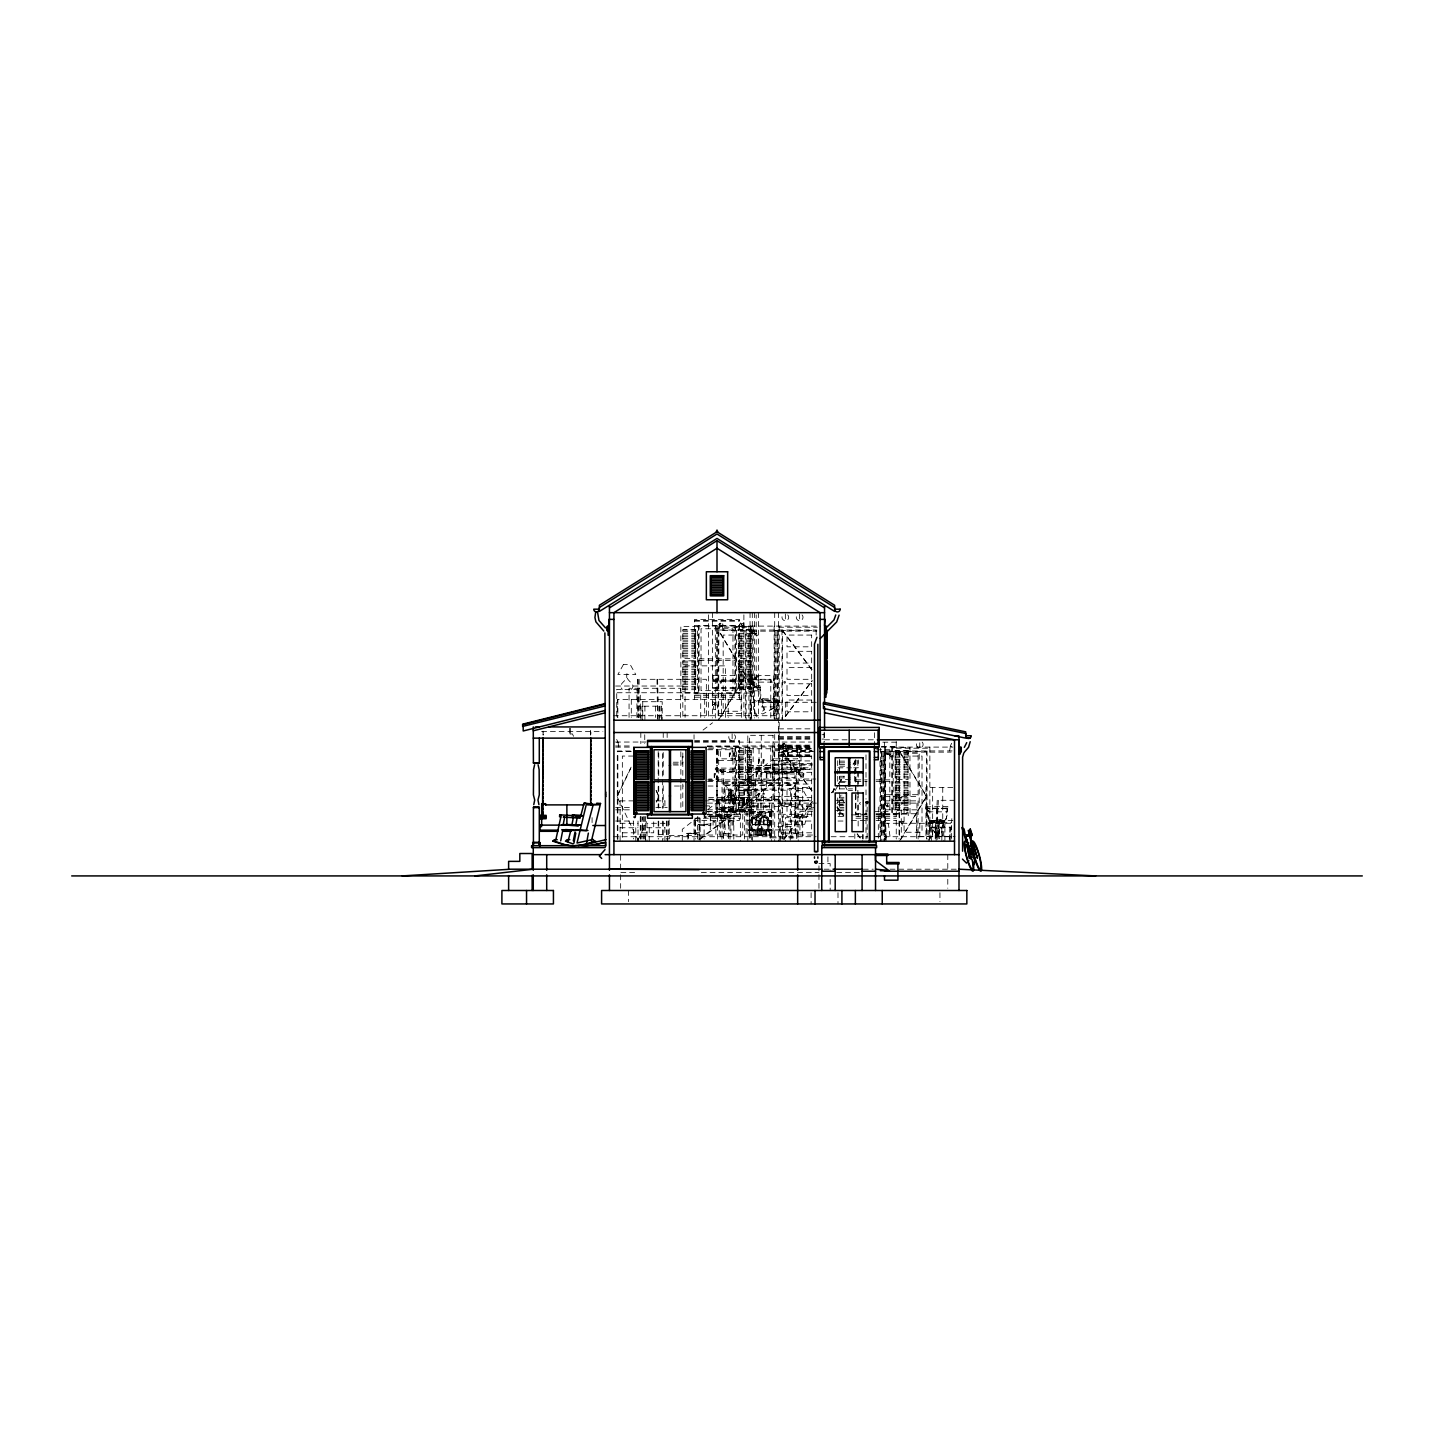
<?xml version="1.0" encoding="UTF-8"?>
<svg xmlns="http://www.w3.org/2000/svg" width="1434" height="1434" viewBox="0 0 1434 1434"><rect width="100%" height="100%" fill="white"/><g stroke="black" fill="none" stroke-linecap="round" stroke-linejoin="round"><path stroke-width="0.75" stroke-dasharray="5 3.75" d="M719.026 803.112L719.026 800.871M742.991 800.871L742.991 812.074L719.026 812.074M759.554 687.209L753.854 686.366C747.813 704.919 765.236 706.998 759.805 687.209M761.4 699.613L763.157 698.842L761.544 699.129M765.469 834.821L765.648 831.684L766.204 834.731M935.237 832.885L936.187 835.413M935.237 829.802L935.936 825.392M935.667 833.638L931.508 827.884L930.29 823.582L943.966 823.582L938.194 834.857L936.061 834.857L935.667 832.347L937.854 831.756L939.019 833.262L939.019 831.29M936.187 837.223L936.187 833.746M936.187 831.971L935.237 833.262M937.119 834.391L937.119 833.118M937.119 826.145L937.119 822.22M937.137 808.758L937.137 806.84M938.069 831.756L938.069 830.429M938.589 833.029L935.667 833.387M939.019 833.817L938.069 835.413L939.879 831.433L939.019 832.562M939.019 826.755L938.32 825.392M944.397 820.947L941.779 819.836L929.859 820.947M946.709 808.202L927.565 808.202M947.462 808.758L926.812 808.202L928.623 821.377L945.454 821.61L947.462 813.616L947.462 808.202L946.046 808.202M708.038 799.186L733.796 799.186L733.778 811.787L707.643 811.644M751.703 832.061L753.28 830.627M719.384 769.771L721.607 772.46L798.648 772.657L800.889 769.771M776.242 718.667L776.529 708.414L779.988 703.861L779.469 701.226L753.657 701.226L753.657 702.284M770.775 838.298L771.026 830.698L770.811 838.298A3.477 3.477 0 0 0 770.847 838.908M738.456 630.584L739.209 626.013M949.631 750.914L950.384 746.343L952.015 746.343M936.115 822.704L937.227 800.297L953.879 800.297M937.227 822.704L938.356 800.297M951.835 818.635L951.638 822.704L928.264 822.704L928.264 840.629M752.958 818.473L760.056 815.57L759.984 814.53A11.759 11.759 0 0 1 767.441 817.362L767.656 817.595A3.89 3.89 0 0 1 768.785 820.338L768.803 829.246L751.183 829.246L751.183 820.338A3.89 3.89 0 0 1 752.312 817.577L752.545 817.362A11.741 11.741 0 0 1 760.002 814.53L760.056 815.57A10.665 10.665 0 0 1 766.742 818.169L766.294 818.599A4.194 4.194 0 0 0 763.999 819.782L764.053 825.231L762.942 825.231L762.942 821.306L764.053 821.306M745.537 811.787L746.899 799.186M753.316 811.787L752.76 820.194A2.348 2.348 0 0 1 753.495 818.563L753.692 818.599A4.194 4.194 0 0 1 755.987 819.782L756.202 825.231L755.091 825.231L755.091 821.306L756.202 821.306M770.201 811.787L769.646 820.194L744.945 820.194M758.998 689.611C755.467 686.545 758.658 691.672 758.891 688.929M750.484 837.868L750.914 832.67M929.626 822.22L929.501 826.737L932.853 830.68L932.046 837.187M682.548 691.78L684.233 691.78M682.548 695.974L680.881 695.974M749.767 691.78L751.344 691.349L751.093 693.662M753.137 695.974L751.703 696.566L751.093 694.092M749.767 812.773C752.886 809.242 749.839 820.499 753.137 816.968M906.611 812.773C909.73 809.242 906.682 820.499 909.981 816.968M730.587 796.067L730.999 789.256L731.43 796.067M938.732 823.277L938.069 839.428M720.818 623.288L719.33 626.138M784.111 743.619L781.96 750.914L812.361 751.004M715.441 702.068L715.046 703.986C710.816 705.51 720.442 705.51 716.193 703.986L715.924 701.674M761.113 812.845L760.845 814.171L759.16 814.171L758.873 812.845L761.508 813.06M749.283 820.553L749.283 829.569L771.134 829.569L771.564 828.655M752.617 818.957L752.384 819.531A3.388 3.388 0 0 0 752.276 820.356L752.258 829.246M779.361 799.186L777.999 811.787L740.356 811.787L740.356 841.202M752.456 819.334L752.384 819.531A2.922 2.922 0 0 0 752.276 820.356L752.276 824.891L768.803 824.891M638.632 841.202L616.961 796.39L631.085 767.154M617.176 796.39L631.247 767.315M637.413 841.202L646.662 821.574M656.252 802.233L658.851 796.39L656.252 790.546M777.353 635.065L777.353 646.824M775.955 646.824L775.955 635.065M777.353 651.305L777.353 663.064M775.955 663.064L775.955 651.305M777.353 667.545L777.353 679.304M775.955 679.304L775.955 667.545M777.353 683.785L777.353 695.562M775.955 695.562L775.955 683.785M777.353 700.043L777.353 711.802M775.955 711.802L775.955 700.043M883.219 756.059L883.219 767.817M881.82 767.817L881.82 756.059M883.219 772.299L883.219 784.057M881.82 784.057L881.82 772.299M883.219 788.539L883.219 800.297M881.82 800.297L881.82 788.539M883.219 804.779L883.219 816.555M881.82 816.555L881.82 804.779M883.219 821.037L883.219 832.796M881.82 832.796L881.82 821.037M949.272 838.962L951.961 823.295M719.402 626.013L718.667 630.584L745.572 630.584L745.572 720.209M760.414 687.764L759.841 685.524L753.28 685.846M900.444 800.871L901.287 796.874L902.129 800.871M902.129 797.286L900.444 797.286M767.728 829.246L767.728 820.356A2.832 2.832 0 0 0 766.921 818.33L767.423 817.38L765.971 818.366A4.499 4.499 0 0 0 763.802 819.567L763.766 819.37A4.643 4.643 0 0 0 762.942 817.559L762.924 817.165A3.836 3.836 0 0 1 764.232 817.111L761.042 816.089L763.426 816.681M835.197 790.51L837.994 785.491M939.019 827.418L938.069 828.583M718.685 719.94L745.411 675.396L718.685 630.852M721.069 716.498L745.572 675.665M899.602 840.933L926.328 796.39L899.602 751.846M900.893 839.338L926.489 796.659M785.205 716.391L811.967 680.738M785.402 716.624L812.289 680.774M783.878 839.177L811.967 801.731M784.004 839.482L812.433 801.552M831.541 792.805L836.918 785.635M838.263 783.842L843.64 776.672M853.051 764.125L855.739 760.54M831.881 792.823L837.223 785.689M838.567 783.914L843.909 776.78M853.284 764.304L855.955 760.737M747.813 811.644L749.157 809.977M717.556 800.799L743.941 800.369L744.336 807.521A2.115 2.061 -90 0 1 742.149 809.726M938.589 832.885L935.667 832.885M747.383 811.644L748.871 809.977M776.081 706.89L778.787 702.588L762.565 702.588L764.663 709.687L760.576 712.501L762.583 714.078L776.081 706.89L761.293 706.89M631.336 689.396C637.395 683.211 624.023 681.025 627.375 674.07L626.282 674.07C629.58 681.025 616.244 683.211 622.302 689.396M778.483 701.226L778.25 702.588M752.187 817.792L753.083 818.33A2.832 2.832 0 0 0 752.276 820.356M779.343 701.011L761.669 700.168M943.644 822.22L943.393 823.582M790.242 840.36L790.385 790.224L798.218 782.372L722.037 782.372L729.888 790.224L730.031 840.36M918.101 795.261L918.101 752.689M885.603 795.261L885.603 752.689M757.905 817.022L758.048 817.255A4.141 4.141 0 0 1 759.751 818.939L760.235 818.939A4.141 4.141 0 0 1 761.938 817.255L762.081 817.022A4.374 4.374 0 0 0 760.432 816.125L759.554 816.125M798.218 771.331L799.849 769.771M728.364 796.533L729.332 795.655L731.501 797.591L730.515 798.487L728.078 795.87L729.225 795.762M754.732 705.152C750.591 709.705 757.582 712.411 756.829 716.946M754.248 817.972L754.015 818.366A4.499 4.499 0 0 1 756.202 819.567L756.22 819.37A4.643 4.643 0 0 1 757.044 817.559L757.062 817.165A3.818 3.818 0 0 0 755.736 817.075L753.513 818.581M703.054 730.085L712.519 722.79M698.143 817.039L682.279 829.282L682.279 841.202M708.055 809.385L774.701 757.994M699.075 839.499L779.236 777.658L794.83 777.658L794.83 769.018L812.038 769.018M700.67 838.98L779.433 778.214L795.96 778.214L795.96 769.574M739.048 626.138L740.482 622.912M836.829 803.614L840.611 799.939L840.79 795.063M762.691 817.738L761.006 818.348A3.836 3.836 0 0 0 760.145 819.889L760.145 824.407M841.077 812.773C837.761 809.26 840.862 820.445 837.725 816.968M771.062 811.644L771.062 829.569L772.084 830.698L748.351 830.698L749.355 829.569L749.355 811.644M770.076 709.687L775.902 706.89M756.56 816.681L758.944 816.089L755.736 817.075M926.92 809.941L928.461 810.855L926.92 809.798M766.527 818.222L764.34 816.896M860.4 802.413L859.414 803.381L860.4 804.366M778.985 700.168L776.744 701.011M743.619 800.297L740.84 809.887L722.288 810.174L720.065 808.615L718.398 800.297M763.336 816.842L763.462 816.573A10.379 10.379 0 0 0 760.862 815.946L760.558 815.928M759.428 815.928L759.124 815.946A10.379 10.379 0 0 0 756.525 816.573L756.65 816.842M791.496 833.638L791.496 789.094L725.407 789.112L726.518 790.224L790.385 790.224M943.59 821.162L941.134 822.005M944.397 821.162L946.512 817.81L947.049 808.202M944.504 822.005L944.934 821.162L929.035 821.073L927.242 808.202M694.594 620.492L739.406 620.492M694.594 621.191L739.406 621.191M743.888 622.697L743.69 626.515M743.852 622.876L741.002 624.435L743.69 626.353M694.594 625.529L739.406 625.529M750.054 626.102L820.624 626.102M736.323 626.371L753.173 626.371L753.173 693.034L736.323 693.034L736.395 626.371M715.315 627.214L748.924 627.214M750.609 627.214L750.609 674.267M778.608 627.214L817.38 627.214M751.165 629.454L751.739 631.695L738.313 631.731M695.687 629.741L682.799 629.741L682.799 658.582L695.687 658.582L695.687 629.741L695.669 658.582M751.219 629.741L738.313 629.741L738.349 658.582L751.219 658.582M682.817 630.046L695.687 630.046M751.183 630.046L718.111 630.01L718.111 718.004M751.739 630.01L816.717 630.01L816.717 634.42M774.701 630.584L778.608 630.584M751.739 631.139L816.717 631.139M682.817 631.731L695.687 631.731M751.452 632.537L755.987 633.523M751.452 633.093L755.593 633.9M682.817 633.416L695.687 633.416M738.313 633.416L751.183 633.416M751.165 633.846L751.452 631.785M682.817 635.101L695.687 635.101M751.183 635.101L723.166 635.065L723.166 711.246L741.091 711.246L741.091 635.065M682.817 636.768L695.687 636.768M738.313 636.768L751.183 636.768M682.817 638.453L695.687 638.453M738.313 638.453L751.183 638.453M682.817 640.138L695.687 640.138M738.313 640.138L751.183 640.138M682.817 641.823L695.687 641.823M738.313 641.823L751.183 641.823M682.817 643.49L695.687 643.49M738.313 643.49L751.183 643.49M716.444 644.44L717.556 644.44M682.817 645.175L695.687 645.175M738.313 645.175L751.183 645.175M682.817 646.859L695.687 646.859M738.313 646.859L751.183 646.859M682.817 648.544L695.687 648.544M738.313 648.544L751.183 648.544M682.817 650.211L695.687 650.211M738.313 650.211L751.183 650.211M682.817 651.896L695.687 651.896M738.313 651.896L751.183 651.896M682.817 653.581L695.687 653.581M738.313 653.581L751.183 653.581M682.817 655.266L695.687 655.266M738.313 655.266L751.183 655.266M682.817 656.933L695.687 656.933M738.313 656.933L751.183 656.933M699.075 658.869L734.925 658.869M699.075 660.554L734.925 660.554M682.799 689.682L695.687 689.682L695.687 660.823L682.799 660.823L682.835 717.394M751.219 660.823L738.313 660.823L738.313 689.682L751.219 689.682M682.817 661.164L695.687 661.164M738.313 661.164L751.183 661.164M682.817 662.849L695.687 662.849M738.313 662.849L751.183 662.849M682.817 664.534L695.687 664.534M738.313 664.534L751.183 664.534M682.817 666.218L695.687 666.218M738.313 666.218L751.183 666.218M682.817 667.885L695.687 667.885M738.313 667.885L751.183 667.885M682.817 669.57L695.687 669.57M738.313 669.57L751.183 669.57M682.817 671.255L695.687 671.255M738.313 671.255L751.183 671.255M682.817 672.94L695.687 672.94M738.313 672.94L751.183 672.94M682.817 674.607L695.687 674.607M738.313 674.607L751.183 674.607M716.444 674.966L717.556 674.966M712.519 675.396L773.571 675.396L773.571 715.727M682.817 676.292L695.687 676.292M738.313 676.292L751.183 676.292M682.817 677.977L695.687 677.977M738.313 677.977L751.183 677.977M752.294 678.192L756.202 678.192M682.817 679.662L695.687 679.662M738.313 679.662L751.183 679.662M712.519 679.877L774.701 679.877M712.519 680.72L756.202 680.72M718.685 680.989L745.572 680.989M682.817 681.329L695.687 681.329M712.519 681.544L756.202 681.544M750.054 682.118L774.701 682.118M682.817 683.014L695.687 683.014M738.313 683.014L751.183 683.014M751.165 684.126L753.961 684.126L751.165 684.95M682.817 684.699L695.687 684.699M738.313 684.699L751.183 684.699M615.616 686.026L682.835 686.026M682.817 686.384L695.687 686.384M738.313 686.384L751.183 686.384M753.28 687.209L760.056 687.209L759.966 700.617L753.495 700.384L753.495 687.209M712.519 687.711L760.343 687.764M682.817 688.051L695.687 688.051M738.313 688.051L751.183 688.051M712.519 688.266L756.202 688.266L756.202 614.845M753.8 690.847L759.733 690.847M617.104 692.747L638.022 692.747L638.022 717.394L637.521 679.304L706.353 679.304L706.353 717.394M694.594 693.877L739.406 693.877M694.594 695.562L739.406 695.562M694.594 697.229L739.406 697.229M763.336 698.842L776.242 698.842L779.236 699.953L761.669 699.953M741.647 699.469L617.301 699.469L617.301 717.394M712.519 701.477L712.519 705.295M712.555 701.656L715.405 703.198M750.054 702.284L817.308 702.284M712.555 705.116L715.405 703.234M718.685 713.487L745.572 713.487M613.376 715.727L779.182 715.727M778.626 728.848L811.787 728.848M541.622 731.591L602.889 731.591M822.023 734.692L823.994 734.692M778.626 736.502L811.787 736.502M778.626 737.488L811.787 737.488M778.626 738.331L811.787 738.331M778.626 739.173L811.787 739.173M822.023 739.084L823.994 739.084M616.692 739.424L618.215 742.651L616.423 742.525M824.55 739.801L878.415 739.801M694.594 740.374L739.406 740.374L739.406 820.463L694.594 820.463M694.594 741.486L739.406 741.486M615.544 742.041L645.892 742.041M694.594 742.185L811.734 742.041M882.806 742.185L896.25 742.185M778.626 745.142L811.787 745.142M615.544 745.967L631.856 745.967M707.177 745.967L811.734 745.967M778.626 746.128L811.787 746.128M707.213 746.522L739.406 746.522M881.462 746.522L896.25 746.522M951.477 746.469L950.222 746.307L951.656 743.242M778.626 746.971L811.787 746.971L707.177 747.096M615.616 747.096L631.301 747.096M881.229 747.096L952.857 747.096M736.323 747.365L753.173 747.365L753.101 814.028L736.323 814.028L736.395 747.365M778.626 747.813L811.787 747.813M779.182 748.207L812.791 748.207M884.491 748.207L885.047 841.202M896.25 748.207L929.859 748.207M708.593 748.763L717 748.763L717 779.021L708.593 779.021M811.519 748.763L801.014 748.763L801.014 779.021L815.731 779.021M778.626 749.408L811.787 749.408M707.643 749.749L732.971 749.749L732.971 779.863M774.701 749.785L779.182 749.785M876.604 749.749L889.815 749.749L889.815 779.863M885.603 750.448L885.603 752.689M774.701 750.753L811.787 750.753M630.386 751.004L617.301 751.004L617.301 841.202M738.313 751.04L751.183 751.04M885.047 751.004L884.527 841.202L884.491 739.801M886.158 751.004L952.033 750.914M631.301 751.577L617.857 751.577L617.857 841.202M782.534 839.015L782.534 751.577L816.143 751.577M880.566 751.577L926.489 751.577L926.489 839.015M778.626 752.294L811.787 752.294M886.158 752.133L951.136 752.133M738.313 752.725L751.183 752.725M895.157 752.725L908.027 752.725M734.925 752.975L733.796 752.975L733.796 756.901L734.925 756.901M886.176 753.244L917.545 753.244M885.889 753.531L890.424 754.517M885.889 754.087L890.03 754.893M738.313 754.409L751.183 754.409M895.157 754.409L908.027 754.409M778.626 754.768L811.787 754.768M885.603 754.84L885.889 752.778M778.626 755.61L811.787 755.61M633.541 756.059L622.338 756.059L622.338 841.202M738.313 756.094L751.183 756.094M895.157 756.094L922.008 756.059L922.008 832.24L904.083 832.24L904.083 756.059M778.626 756.453L811.787 756.453M729.601 756.614L730.157 753.244M734.638 756.614L734.083 753.244M782.57 756.686L811.25 756.686M683.391 756.901L682.261 756.901L682.261 760.809L683.391 760.809M738.313 757.761L751.183 757.761M895.157 757.761L908.027 757.761M738.313 759.446L751.183 759.446M895.157 759.446L908.027 759.446M758.729 759.966L758.729 763.336M763.766 759.966L763.766 763.336M718.685 760.54L745.572 760.54M772.46 760.54L799.347 760.54M778.626 760.934L811.787 760.934M738.313 761.131L751.183 761.131M839.661 761.131L846.096 761.131M895.157 761.131L908.027 761.131M673.299 762.207L683.104 762.207M738.313 762.816L751.183 762.816M839.661 762.816L850.398 762.816M895.157 762.816L908.027 762.816M812.11 763.408L771.886 764.25L812.271 764.25M673.03 763.892L682.835 763.892M738.313 764.483L751.183 764.483M839.661 764.483L850.398 764.483M895.157 764.483L908.027 764.483M673.406 765.021L681.992 765.021M791.353 765.093L812.271 765.093M716.444 765.433L717.556 765.433M765.182 765.344L782.57 765.344M738.313 766.168L751.183 766.168M839.661 766.168L850.398 766.168M895.157 766.168L908.027 766.168M747.813 767.262L774.701 767.262M738.313 767.853L774.145 767.817L774.073 800.297L748.369 800.297L748.369 767.817M837.994 767.817L851.438 767.817M853.678 767.817L858.159 767.817L858.159 759.966M895.157 767.853L908.027 767.853M738.313 769.538L751.183 769.538M778.626 769.574L812.397 769.574M895.157 769.538L908.027 769.538M720.728 771.187L799.527 771.187M895.157 771.205L908.027 771.205M720.728 771.617L799.527 771.617M791.353 772.066L765.182 772.066L791.353 772.89M738.313 772.89L751.183 772.89M895.157 772.89L908.027 772.89M756.489 773.41L756.489 776.78M761.526 773.41L761.526 776.78M766.849 773.733L791.353 773.733L791.353 764.25M714.473 773.984L714.473 777.336M772.46 773.984L799.347 773.984M803.542 773.984L803.542 777.336M738.313 774.575L751.183 774.575M895.157 774.575L908.027 774.575M738.313 776.26L751.183 776.26M839.661 776.26L846.096 776.26M895.157 776.26L908.027 776.26M738.313 777.927L751.183 777.927M839.661 777.927L850.398 777.927M895.157 777.927L908.027 777.927M850.362 779.576L839.643 779.576L839.643 776.296M707.643 779.863L797.107 780.132L797.107 838.263M855.919 779.863L867.122 779.863M876.084 779.863L891.769 779.863M708.593 780.705L718.685 780.705L718.685 747.096M811.447 780.705L799.347 780.705L799.347 747.096M707.643 781.548L734.925 781.548M766.849 781.548L753.979 780.705M855.919 781.548L867.122 781.548M876.084 781.548L891.769 781.548M846.096 781.817L839.643 781.817L839.643 810.676L843.963 810.676M738.313 782.157L751.183 782.157M839.661 782.157L850.398 782.157M895.157 782.157L908.027 782.157M723.166 783.502L797.107 783.502M738.313 783.842L751.183 783.842M895.157 783.842L908.027 783.842M738.313 785.527L751.183 785.527M895.157 785.527L908.027 785.527M674.428 786.029L683.391 786.029M708.038 786.029L717 786.029L717 812.917L708.038 812.917M738.313 787.212L751.183 787.212M895.157 787.212L908.027 787.212M802.699 787.427L811.662 787.427M952.821 787.427L925.934 787.427L925.934 838.424M839.661 788.879L852.531 788.879M895.157 788.879L908.027 788.879M755.646 789.345L742.776 790.188M738.313 790.564L751.183 790.564M848.247 790.564L852.531 790.564M895.157 790.564L908.027 790.564M744.443 791.03L755.646 791.03L755.646 781.548M738.313 792.249L751.183 792.249M895.157 792.249L908.027 792.249M738.313 793.934L751.183 793.934M895.157 793.934L908.027 793.934M886.176 794.705L917.545 794.705M738.313 795.601L751.183 795.601M895.157 795.601L908.027 795.601M716.444 795.96L717.556 795.96M798.218 796.39L771.331 796.39L771.331 841.202M884.491 796.39L919.212 796.39M758.729 796.946L759.285 793.576M738.313 797.286L751.183 797.286M839.661 797.286L843.945 797.286M895.157 797.286L908.027 797.286M708.593 797.501L771.331 797.501M798.218 797.501L811.662 797.501M731.573 797.985L744.443 797.985M731.573 798.828L744.443 798.828M738.313 798.971L780.311 799.186L780.311 841.202M839.661 798.971L843.945 798.971M895.157 798.971L908.027 798.971M709.149 799.563L733.796 799.563M746.558 799.563L779.021 799.563M733.24 799.67L744.443 799.67M729.888 799.921L732.129 800.172M800.441 800.1L799.365 800.1C802.664 807.055 789.327 809.242 795.386 815.426L804.42 815.426C810.479 809.242 797.125 807.055 800.459 800.1M836.183 800.297L844.716 800.297M738.313 800.656L751.183 800.656M839.661 800.656L843.945 800.656M895.157 800.656L908.027 800.656M620.097 800.871L635.782 800.871M655.947 800.871L664.91 800.871M704.112 800.871L811.662 800.871M884.491 800.871L919.212 800.871M738.313 802.323L751.183 802.323M839.661 802.323L843.945 802.323M895.157 802.323L908.027 802.323M707.482 803.112L816.376 803.112M884.491 803.112L919.212 803.112L919.212 751.577M738.313 804.008L751.183 804.008M839.661 804.008L843.945 804.008M895.157 804.008L908.027 804.008M790.134 804.169L781.172 804.169L781.172 805.299L790.134 805.299M837.994 804.779L844.716 804.779M885.603 805.119L888.399 805.944L885.603 805.944M738.313 805.693L751.183 805.693M839.661 805.693L843.945 805.693M895.157 805.693L908.027 805.693M705.51 805.908L709.436 805.908L709.436 807.019M750.054 806.195L756.776 806.195M733.24 806.625L720.37 807.467L733.24 807.467M774.701 806.464L794.866 806.464L794.866 826.629L774.701 826.629M615.616 807.593L631.301 807.593M655.947 807.593L667.24 807.593M738.313 807.378L751.183 807.378M813.867 807.593L809.063 808.704L804.725 824.389L785.348 824.389M839.661 807.378L843.945 807.378M895.157 807.378L908.027 807.378M722.037 808.31L733.24 808.31L733.24 798.828M738.313 809.045L751.183 809.045M839.661 809.045L843.945 809.045M895.157 809.045L908.027 809.045M946.978 808.758L945.275 808.202M615.616 809.834L631.301 809.834M707.482 809.834L715.871 809.834L715.871 803.112M719.241 809.834L742.758 809.834L742.758 803.112M812.504 809.834L799.903 809.834L799.903 803.112M885.603 809.834L916.971 809.834M732.684 810.586L729.332 810.174M836.183 810.389L844.554 810.389M928.318 810.909L927.744 810.353M707.482 811.501L715.871 811.501L715.871 835.036L699.075 835.036M719.241 811.501L742.758 811.501L742.758 835.036L719.241 835.036L719.241 803.112M812.504 811.501L799.903 811.501L799.903 835.036L812.504 835.036M874.399 811.644L889.815 811.644L889.815 781.548M927.923 811.841L947.049 811.841M771.42 812.558L749.014 812.558L749.014 811.644M750.125 813.06L759.321 812.845M761.078 813.06L771.062 813.06M837.994 813.741L844.716 813.741M855.919 813.741L867.122 813.741M876.084 813.741L916.416 813.741L916.416 838.388M844.017 814.028L837.689 814.028L837.725 796.246M893.167 814.028L910.016 814.028L909.945 747.365L893.167 747.365L893.239 814.028M707.464 814.315L734.925 814.315L734.925 747.096M811.823 814.315L783.663 814.315L783.663 838.962M867.122 814.315L855.919 814.315L855.919 760.002M876.084 814.315L891.769 814.315L891.769 747.096M707.213 814.87L739.406 814.87M851.438 814.87L868.412 814.87M876.084 814.87L896.25 814.87M722.037 815.265L709.167 816.107L722.037 816.107M708.038 816.555L739.406 816.555M837.994 816.555L844.716 816.555M855.919 816.555L867.122 816.555M876.084 816.555L896.25 816.555M710.834 816.95L722.037 816.95M806.553 817.667L785.348 817.667L785.348 841.202M694.594 818.222L739.406 818.222M855.919 818.222L867.122 818.222M876.084 818.222L896.25 818.222M940.847 819.836L937.119 819.836L937.119 821.162M771.134 820.463L771.564 821.485M851.438 820.463L867.122 820.463M876.084 820.463L896.25 820.463M939.378 820.463L952.821 820.463M615.616 821.037L633.541 821.037L633.541 838.962M837.994 821.037L844.716 821.037M929.322 820.947L944.934 820.947M733.796 821.306L732.684 821.306L732.684 825.231L733.796 825.231M802.699 821.306L801.588 821.306L801.588 825.231L802.699 825.231M728.49 821.592L728.49 824.944M733.527 821.592L733.527 824.944M755.377 821.592L755.933 824.944M758.729 821.592L759.285 824.944M763.766 821.592L763.211 824.944M802.431 821.592L802.431 824.944M899.62 821.592L899.62 824.944M929.071 822.22L945.185 822.22L944.755 826.737L941.403 830.68L942.21 837.187M749.014 822.453L749.014 827.669M771.564 822.453L771.564 827.669M931.741 822.22L933.964 822.22M942.21 822.22L943.196 822.22M620.097 823.277L638.022 823.277M884.491 823.277L954.506 823.277M710.834 823.905L697.964 824.747L710.834 824.747M752.258 825.339C760.773 820.14 759.16 833.423 752.258 828.798M768.803 825.339C759.16 820.266 760.396 832.473 767.728 828.798M699.631 825.59L710.834 825.59L710.834 816.107M620.097 827.759L638.022 827.759M646.985 827.759L664.91 827.759M931.508 827.884L942.747 827.884M748.853 829.856L798.218 829.999M748.351 830.143L772.084 830.143M749.373 830.698L749.623 838.298A3.477 3.477 0 0 1 749.57 838.836A3.477 3.477 0 0 0 749.623 838.298L749.355 830.627L769.09 830.411M699.631 832.562L686.761 833.387L699.631 833.387M622.338 832.796L633.541 832.796M730.031 833.638L721.894 833.638L721.894 840.36M798.362 833.638L781.172 833.907L781.172 832.796L811.662 832.796L811.662 821.037L787.015 821.037L787.015 832.796M658.744 834.48L662.669 834.48M669.104 835.592L694.881 835.592L694.881 819.907M875.905 836.434L880.566 836.434M918.101 836.434L955.062 836.434M613.376 836.721L816.143 836.721M831.182 836.721L867.498 836.721M875.421 836.721L954.506 836.721M771.331 837.832L798.218 837.832M818.957 863.609L830.161 863.609L830.161 870.33M824.102 869.201L832.078 869.201M863.25 869.201L873.288 869.201M889.976 869.201L956.765 869.201M634.617 872.571L620.653 872.571L620.653 854.646M701.316 872.571L818.957 872.571M836.739 872.571L859.558 872.571M930.666 821.162L933.122 822.005M931.06 822.22L932.046 822.22M942.514 822.22L941.797 823.277M759.93 815.587L760.898 815.623M752.85 702.284L754.033 703.09L755.431 716.839M887.288 823.277L888.471 824.084L890.281 838.962M768.23 831.595L767.154 830.698M762.028 700.168L763.946 701.011M768.194 831.595L769.323 832.437M764.25 817.075L765.738 817.972M938.069 832.132L938.589 834.14M936.187 828.583L935.237 827.418M844.716 802.861L842.099 799.939L841.919 795.063M742.507 626.138L740.966 623.288M772.245 764.394L790.582 765.093L789.65 764.25M732.666 795.655L733.652 796.533M750.86 829.569L750.86 820.338A4.212 4.212 0 0 1 752.079 817.344L752.33 817.111A12.099 12.099 0 0 1 760.002 814.171A12.099 12.099 0 0 1 767.656 817.111L767.889 817.308A4.212 4.212 0 0 1 769.126 820.338L769.126 829.569M720.406 769.771L722.037 771.331M930.612 822.22L930.845 823.582M753.28 818.133L752.581 817.398L753.316 818.222A10.701 10.701 0 0 1 759.106 815.623M771.402 809.977L772.872 811.644M935.237 832.562L934.376 831.433L936.187 834.05M782.534 630.817L811.967 670.037M837.223 807.073L843.909 816M857.299 833.817L862.641 840.951M782.534 751.81L811.967 791.03M782.713 630.584L812.433 670.216M836.918 807.145L843.64 816.107M857.084 834.032L862.461 841.202M782.713 751.577L812.433 791.209M762.798 701.226L762.978 702.588M763.82 709.687L761.49 702.284M573.6 736.305L572.363 733.867L567.559 734.351M899.781 751.577L926.489 796.121M745.572 675.127L718.846 630.584L718.685 720.209M844.716 785.491L848.444 792.195M742.364 626.013L743.099 630.584M785.868 746.343L786.621 750.914M618.054 742.525L618.807 747.096M656.037 790.564L658.851 796.39M784.47 743.619L785.957 746.469L782.623 746.307M935.524 823.277L936.187 839.428M771.062 829.569L771.277 830.698M769.52 832.903L769.986 838.298M754.517 702.284L754.732 705.295M723.31 630.584L721.302 622.912M885.603 824.389L886.176 841.202L885.603 823.277M751.165 703.395L751.739 720.209L751.165 702.284M657.579 679.304L658.152 701.71M656.987 679.304L657.579 719.635M638.094 679.304L638.668 701.71L662.203 701.71L662.203 719.635M951.638 838.388L951.638 827.185L929.393 827.185L929.393 840.629M950.814 827.185L950.814 840.629M949.702 827.185L949.702 840.629M947.784 854.646L947.784 870.33M947.784 879.293L947.784 888.255M944.916 827.185L944.916 840.629M943.787 822.704L943.787 840.629M942.747 787.427L942.747 838.424M941.851 827.185L941.851 840.629M939.951 892.737L939.951 901.699M939.378 820.463L939.18 838.388M939.019 826.396L939.019 838.782M937.137 808.202L937.227 840.629M936.115 827.185L936.115 840.629M935.667 832.347L935.667 834.176M935.237 826.396L935.237 838.782M932.656 787.427L932.656 838.424M932.441 822.22L932.441 823.277M931.329 827.185L931.329 840.629M930.218 827.185L930.218 838.388M929.859 747.096L929.859 838.98M927.063 751.004L927.063 838.998M919.786 742.776L919.786 747.813M919.768 823.277L919.768 841.202M918.101 800.871L918.101 838.962M916.971 803.112L916.971 836.721M901.287 809.834L901.287 836.721M899.602 751.577L899.602 839.015M899.046 751.004L899.046 838.998M896.25 741.486L896.25 838.98M892.611 800.871L892.611 803.112M892.324 746.522L892.324 814.87M885.603 747.096L885.603 841.202M885.334 796.39L885.334 800.871M883.219 751.577L883.219 841.202M881.82 751.577L881.82 838.962M881.749 751.577L881.749 841.202M880.566 748.207L880.566 841.202M880.01 761.49L880.01 841.202M878.325 807.019L878.325 838.388M874.381 732.738L874.381 745.106M867.122 807.019L867.122 838.388M865.993 754.858L866.011 799.132M866.011 801.337L865.993 838.98M863.196 834.606L863.196 838.998M862.641 834.48L862.641 838.962M858.159 772.299L858.159 784.057M858.159 792.464L858.159 800.297M858.159 804.779L858.159 816.555M858.159 821.037L858.159 828.87M857.873 760.504L857.873 769.108M857.873 771.259L857.873 779.863M857.873 781.548L857.873 794.436M857.873 796.587L857.873 811.644M855.363 759.751L855.363 814.87M854.807 833.907L854.807 838.478M854.521 760.701L854.467 774.037M854.521 776.26L854.467 782.928M839.643 759.249L839.643 774.163M837.994 892.737L837.994 903.94M837.689 760.701L837.725 774.037M837.689 776.26L837.725 782.928M833.513 788.539L833.513 792.464M830.161 879.293L830.161 890.496M827.92 856.887L827.92 863.609M824.55 732.523L824.55 741.396M823.994 732.738L823.994 745.106M818.957 865.849L818.957 890.496M816.143 635.065L816.143 630.584L782.534 630.584L782.534 720.209M811.106 892.737L811.106 903.94M809.977 806.75L806.625 806.75M802.699 787.427L802.699 838.962M799.652 613.931L799.652 620.653M798.218 769.771L798.218 841.202M797.107 771.743L797.107 762.78L781.422 762.78L781.422 771.743M796.677 833.638L796.677 840.36M796.551 769.771L796.551 782.372M795.709 833.638L795.709 784.882L724.546 784.882L724.546 833.638M795.153 833.638L795.153 785.438L725.102 785.438L725.102 833.638M791.927 833.638L791.927 840.36M790.582 764.25L790.582 772.066M787.858 753.244L787.858 756.614M785.904 747.096L785.904 760.54M785.348 613.931L785.348 620.653M785.348 702.284L785.348 720.209M783.932 753.244L783.932 756.614M781.978 630.01L781.978 720.209M781.978 751.004L781.978 838.998M779.182 626.102L779.182 841.202M778.895 769.574L778.895 778.626M778.608 612.659L778.626 841.202M777.353 630.584L777.425 720.209M775.955 630.584L775.955 720.209M774.701 612.659L774.701 720.209M774.701 734.549L774.701 841.202M774.145 626.102L774.127 720.209M773.715 700.312L773.715 704.237M773.177 764.25L773.177 772.066M773.016 799.186L773.016 768.929L749.498 768.929L749.498 799.186M773.016 803.112L773.016 809.834L746.128 809.834L746.128 803.112M772.46 747.096L772.46 780.705L745.572 780.705L745.572 747.096M771.134 679.877L771.134 682.118M770.775 717.52L770.775 679.304L750.609 679.304L750.609 720.209M770.291 811.644L770.291 829.569M769.646 803.112L769.646 809.834M769.646 811.501L769.646 835.036M769.09 806.75L762.368 806.75M767.405 820.356L767.405 824.568L752.581 824.568L752.581 820.356M767.262 824.407L767.262 820.356A2.348 2.348 0 0 0 766.491 818.563M766.849 772.89L766.849 782.372M766.545 830.698L766.545 835.52L753.8 835.52L753.8 830.698M766.294 772.89L766.294 788.359M766.007 805.908L766.007 807.019M765.899 830.931L765.899 835.269L765.272 830.931M765.451 805.908L765.451 807.019M765.236 811.644L765.021 820.194M764.931 830.931L764.931 835.269L764.286 830.931M763.928 830.931L763.928 835.269L763.3 830.931M763.533 824.407L763.533 819.889A4.374 4.374 0 0 0 762.709 817.721M763.497 809.977L763.497 789.309L756.776 789.309L756.776 809.977M762.96 830.931L762.96 835.269L762.314 830.931M761.812 803.112L761.812 809.834M761.956 830.931L761.329 835.269L761.257 811.501M761.257 735.319L761.257 765.577M761.257 768.929L761.257 799.186M760.988 830.931L760.988 835.269L760.361 830.931M760.701 803.112L760.701 809.834M760.701 811.644L759.285 811.644M760.11 830.143L759.984 835.269L759.357 830.931M759.859 824.944L759.841 819.889A3.818 3.818 0 0 0 758.944 818.312L757.295 817.738A4.338 4.338 0 0 0 756.453 819.889L756.453 824.407M759.572 821.306L759.572 825.231M759.016 748.763L759.016 779.021M759.016 830.931L759.016 835.269L758.389 830.931M758.443 612.659L758.443 718.004M758.443 803.112L758.443 809.834M758.245 679.877L758.245 682.118M757.887 811.501L758.03 835.269L757.385 830.931M757.331 803.112L757.331 809.834M757.044 830.931L757.044 835.269L756.417 830.931M756.059 830.931L756.059 835.269L755.413 830.931M755.718 679.877L756.704 677.457L759.912 675.88L755.897 676.866L754.607 679.877M755.091 781.548L755.091 796.999M755.073 830.931L755.073 835.269L754.445 830.931M754.535 612.659L754.535 718.004M753.692 805.908L753.692 807.019M752.85 681.544L752.85 687.711M752.294 612.659L752.294 679.877M752.294 836.721L752.294 841.202M751.721 675.396L751.721 679.877M751.739 799.598L751.739 841.202M751.165 626.102L751.165 717.968M750.896 675.396L750.896 679.877M750.609 626.102L750.609 675.396M750.125 811.644L750.125 829.569M750.054 612.659L750.054 720.209M749.498 803.112L749.498 809.834M749.498 811.501L749.498 835.036M748.924 717.986L748.924 626.102L699.075 626.102L699.075 693.321L734.925 693.321L734.925 626.102M747.813 735.893L747.813 800.871M747.813 802.61L747.813 841.202M746.684 800.871L746.684 803.112M746.128 630.01L746.128 720.209M744.443 790.188L744.443 841.202M743.888 614.845L743.888 718.004M743.888 790.188L743.888 805.639M741.647 717.394L741.647 692.747L721.481 692.747L721.481 717.394M739.406 699.469L739.406 619.38L694.594 619.38L694.594 699.469M735.481 625.529L735.481 693.877M735.481 746.522L735.481 814.87M733.796 799.186L733.796 841.202M732.971 658.869L732.971 628.755L701.029 628.755L701.029 658.869M732.971 660.554L732.971 690.65L701.029 690.65L701.029 660.554M732.971 781.548L732.971 811.644M732.684 798.828L732.684 814.279M732.129 733.814L732.129 740.536M732.129 747.096L732.129 760.54M731.752 800.172L731.752 796.067L730.264 796.067L730.264 800.172M730.999 789.256L730.999 810.586M730.999 811.501L730.999 835.036M728.759 789.094L728.759 833.638M728.347 833.638L728.347 840.36M728.203 699.469L728.203 717.394M725.407 717.394L725.407 665.86L685.076 665.86L685.076 717.394M723.722 769.771L723.722 782.372M723.578 833.638L723.578 840.36M723.166 780.132L723.166 838.263M722.037 769.771L722.037 833.907M721.481 807.467L721.481 822.919M720.37 814.315L720.37 838.962M717.556 628.755L717.556 658.869M717.556 660.554L717.556 690.65M717.556 749.749L717.556 779.863M717.556 781.548L717.556 841.202M716.444 628.755L716.444 658.869M716.444 660.554L716.444 690.65M716.444 749.749L716.444 779.863M716.444 781.548L716.444 811.644M715.315 626.102L715.315 717.986M713.074 675.396L713.074 679.877M712.519 612.659L712.519 718.004M710.278 816.107L710.278 831.577M708.593 614.845L708.593 718.004M704.686 699.469L704.686 717.394M704.112 821.037L704.112 838.962M700.724 717.394L700.724 692.747L640.299 692.747L640.263 719.635M700.115 818.097L700.115 841.202M699.631 824.747L699.631 834.229L687.029 833.387M699.075 817.398L699.075 840.216M698.519 625.529L698.519 693.877M697.39 816.555L697.39 841.202M695.669 660.823L695.669 689.682M695.436 821.037L695.436 838.98M694.038 734.746L694.038 739.173M694.038 820.212L694.038 841.202M688.428 833.387L688.428 839.464M687.872 834.229L687.872 841.202M682.799 752.868L682.799 777.927M682.799 784.039L682.799 808.453M680.845 751.81L680.881 782.928M680.845 785.151L680.881 807.36M680.594 717.394L680.594 688.266L629.06 688.266L629.06 717.394M669.104 819.907L669.391 838.962M668.549 821.037L668.549 838.98M667.706 836.721L667.706 841.202M667.151 732.523L667.151 739.245M667.151 821.037L667.151 841.202M666.595 821.037L666.595 838.962M664.91 800.871L664.91 807.593M664.91 841.202L664.91 823.277L646.985 823.277L646.985 841.202M663.225 732.523L663.225 739.245M663.225 752.491L663.225 776.977M663.225 785.76L663.225 807.987M663.225 821.234L663.225 838.98M662.669 753.657L662.669 808.364M662.669 821.037L662.669 841.202M661.63 719.635L661.63 706.191L638.668 706.191L638.668 717.394M660.052 706.191L660.052 717.394M659.461 706.191L659.461 719.635M658.744 753.208L658.744 777.407M658.744 786.155L658.744 808.202M658.744 821.306L658.744 838.998M658.152 706.191L658.152 719.635M658.188 751.577L658.188 807.593M658.188 821.037L658.188 838.962M655.41 706.191L655.41 717.394M653.707 821.825L653.707 832.796L642.504 832.796L642.504 817.452M649.226 827.759L649.226 841.202M645.587 836.721L645.587 841.202M645.3 816.555L645.3 841.202M644.906 706.191L644.906 719.635M644.744 734.746L644.744 743.619M644.744 816.555L644.744 838.998M643.472 816.555L643.543 839.033M642.737 701.71L642.737 719.635M642.145 706.191L642.145 719.635M642.073 816.555L642.002 839.033M640.837 706.191L640.837 719.635M640.819 732.523L640.819 743.619M640.819 816.555L640.819 841.202M640.263 816.555L640.263 841.202M639.134 679.304L639.134 717.394M638.022 821.037L638.022 841.202M636.893 717.484L636.893 689.396L616.728 689.396L616.728 717.484M635.782 827.759L635.782 841.202M631.301 699.469L631.301 717.394M628.486 890.496L628.486 901.699M620.653 874.812L620.653 888.255M620.097 800.871L620.097 841.202M617.857 699.469L617.857 717.394M592.081 817.613L592.081 823.385M590.898 732.236L590.88 734.154M590.611 730.282L590.611 735.14M570.535 728.239L570.535 733.867M569.388 728.239L569.388 733.867M543.163 731.232L543.163 732.2M543.145 734.172L543.145 735.14L543.002 731.25M922.152 742.077A3.37 3.37 0 0 1 922.152 746.827A3.37 3.37 0 0 1 917.402 746.827A3.37 3.37 0 0 1 917.402 742.077M800.333 770.865A2.509 1.775 -90 0 1 799.778 771.134M720.495 771.134A2.509 1.775 -90 0 1 719.94 770.865M757.923 817.057A4.338 4.338 0 0 1 759.554 816.161M734.495 734.8A3.37 3.37 0 0 1 734.495 739.55A3.37 3.37 0 0 1 729.745 739.55A3.37 3.37 0 0 1 729.745 734.8M719.922 809.762A2.205 2.151 90 0 1 717.645 807.45M802.036 614.917A3.37 3.37 0 0 1 802.036 619.685A3.37 3.37 0 0 1 797.268 619.685A3.37 3.37 0 0 1 797.268 614.917M787.714 614.917A3.37 3.37 0 0 1 787.714 619.685A3.37 3.37 0 0 1 782.964 619.685A3.37 3.37 0 0 1 782.964 614.917M727.056 811.787L727.056 820.194L727.002 811.787M719.079 624.471C722.718 631.247 723.74 618.341 719.079 624.471M782.372 744.802C786.011 751.577 787.033 738.671 782.372 744.802M713.415 706.317L713.307 709.346L717.95 709.346L717.197 704.793L714.042 704.793L713.415 706.317M757.941 827.042L758.281 828.045A2.438 2.438 0 0 0 761.705 828.045L761.759 826.396A2.33 2.33 0 0 0 758.227 826.396L757.977 826.916M926.095 806.84L925.88 808.758L948.519 808.579L947.749 806.517L926.095 806.84M720.065 681.903C720.28 685.793 723.543 680.146 720.065 681.903M783.932 681.903C784.129 685.793 787.391 680.146 783.932 681.903M783.932 802.897C784.129 806.786 787.391 801.14 783.932 802.897M901 802.897C901.215 806.786 904.478 801.14 901 802.897M623.449 664.498L617.857 674.554L635.782 674.554L630.171 664.498L623.449 664.498M796.551 790.528L790.941 800.584L808.866 800.584L803.273 790.528L796.551 790.528M719.976 623.216L719.348 625.152L722.001 626.013L722.646 624.077L719.976 623.216M783.269 743.547L782.641 745.483L785.312 746.343L785.94 744.407L783.269 743.547M756.238 633.272L755.342 634.151L756.578 636.069L758.12 634.581L756.238 633.272M890.675 754.266L889.779 755.144L891.016 757.062L892.557 755.575L890.675 754.266M728.884 794.49L727.558 796.533L728.884 794.49M733.115 794.49L734.459 796.533L733.115 794.49M732.935 795.601L730.515 797.591L731.501 798.487L733.706 796.3L732.935 795.601M753.477 682.835L752.133 683.695L753.477 685.99L754.822 685.111L753.477 682.835M887.915 803.829L886.571 806.105L887.915 806.983L889.259 804.689L887.915 803.829M697.677 626.371L680.845 626.371L680.845 693.034L697.677 693.034L697.623 626.371M811.662 635.065L787.015 635.065L787.015 646.824L811.662 646.824L811.662 635.065M811.662 651.305L787.015 651.305L787.015 663.064L811.662 663.064L811.662 651.305M811.662 667.545L787.015 667.545L787.015 679.304L811.662 679.304L811.662 667.545M811.662 683.785L787.015 683.785L787.015 695.562L811.662 695.562L811.662 683.785M811.662 700.043L787.015 700.043L787.015 711.802L811.662 711.802L811.662 700.043M773.016 735.319L749.498 735.319L749.498 765.577L773.016 765.577L773.016 735.319M743.888 748.763L720.352 748.763L720.352 758.855L743.888 758.855L743.888 748.763M770.775 748.763L747.239 748.763L747.239 779.021L770.775 779.021L770.775 748.763M797.663 748.763L774.127 748.763L774.127 758.855L797.663 758.855L797.663 748.763M751.219 750.735L738.313 750.735L738.349 779.576L751.219 779.576L751.219 750.735M908.063 750.735L895.157 750.735L895.192 779.576L908.063 779.576L908.063 750.735M730.444 752.975L729.314 752.975L729.314 756.901L730.444 756.901L730.444 752.975M784.219 752.975L783.089 752.975L783.089 756.901L784.219 756.901L784.219 752.975M788.7 752.975L787.571 752.975L787.571 756.901L788.7 756.901L788.7 752.975M811.662 756.059L787.015 756.059L787.015 767.817L811.662 767.817L811.662 756.059M759.572 759.697L758.461 759.697L758.461 763.623L759.572 763.623L759.572 759.697M764.053 759.697L762.942 759.697L762.942 763.623L764.053 763.623L764.053 759.697M804.94 768.104L715.315 768.104L715.315 769.771L804.94 769.771L804.94 768.104M811.662 772.299L787.015 772.299L787.015 784.057L811.662 784.057L811.662 772.299M757.331 773.141L756.202 773.141L756.202 777.067L757.331 777.067L757.331 773.141M761.812 773.141L760.683 773.141L760.683 777.067L761.812 777.067L761.812 773.141M715.315 773.697L714.204 773.697L714.204 777.622L715.315 777.622L715.315 773.697M803.829 773.697L802.699 773.697L802.699 777.622L803.829 777.622L803.829 773.697M751.219 781.817L738.313 781.817L738.349 810.676L751.219 810.676L751.219 781.817M908.063 781.817L895.157 781.817L895.157 810.676L908.063 810.676L908.063 781.817M811.662 788.539L787.015 788.539L787.015 800.297L811.662 800.297L811.662 788.539M759.572 793.307L758.461 793.307L758.461 797.232L759.572 797.232L759.572 793.307M764.053 793.307L762.942 793.307L762.942 797.232L764.053 797.232L764.053 793.307M811.662 804.779L787.015 804.779L787.015 816.555L811.662 816.555L811.662 804.779M757.044 805.908L749.767 805.908L749.767 807.019L757.044 807.019L757.044 805.908M769.377 805.908L762.099 805.908L762.099 807.019L769.377 807.019L769.377 805.908M810.264 805.908L806.338 805.908L806.338 807.019L810.264 807.019L810.264 805.908M773.016 811.501L746.128 811.501L746.128 835.036L773.016 835.036L773.016 811.501M714.204 821.306L713.074 821.306L713.074 825.231L714.204 825.231L714.204 821.306M729.314 821.306L728.203 821.306L728.203 825.231L729.314 825.231L729.314 821.306M760.683 821.306L758.461 821.306L758.461 825.231L760.683 825.231L760.683 821.306M900.444 821.306L899.333 821.306L899.333 825.231L900.444 825.231L900.444 821.306M903.259 821.306L902.129 821.306L902.129 825.231L903.259 825.231L903.259 821.306M772.46 811.644L771.116 809.977L772.46 811.644M783.197 746.522A1.918 1.918 0 0 0 786.191 745.088A1.918 1.918 0 0 0 783.466 743.224A1.918 1.918 0 0 0 783.197 746.522M719.904 626.192A1.918 1.918 0 0 0 722.897 624.758A1.918 1.918 0 0 0 720.173 622.894A1.918 1.918 0 0 0 719.904 626.192"/><path stroke-width="1.5" d="M557.916 831.308L539.991 831.308L539.991 830.143L557.916 830.143M580.322 825.124L539.991 825.124L539.991 826.611L541.676 826.611M539.991 817.308L546.157 817.308L546.157 818.689L539.991 818.832L539.991 817.613M539.991 815.354L539.991 816.86L546.157 816.699L546.157 815.354L539.991 815.354L539.991 818.832M605.668 794.508L605.793 792.142M561.07 814.835L559.672 814.835L559.547 816.788L560.945 816.788M835.753 614.971L833.979 619.936L825.375 628.648M839.105 615.132L836.667 621.98L820.338 638.453M970.191 741.701L968.559 747.311L964.383 752.169M702.714 812.773C706.012 809.242 702.947 820.499 706.066 816.968M573.941 843.192L575.769 833.118M586.542 843.192L588.37 833.118M591.4 841.005L600.541 803.47L596.723 803.183M560.855 816.878L555.854 839.715A3.728 3.227 90 0 0 554.313 839.786L552.843 841.166L563.921 844.751A66.323 57.432 -90 0 0 574.389 845.719L586.237 844.483L595.719 841.256L581.397 845.128M563.186 824.783L564.673 817.093L563.275 817.093L580.143 818.169M560.712 840.862L562.379 832.24M571.019 829.569L568.456 839.715A3.728 3.227 -90 0 0 566.932 839.786L565.444 841.166L573.116 843.927M573.313 840.862L574.98 832.24M605.542 842.314L605.668 845.684L531.584 845.684L531.584 847.637L605.094 847.637M966.731 742.615L964.329 747.347M580.662 816.179L584.122 803.183L585.52 803.183M592.081 803.99L586.542 803.47L577.024 843.031L592.278 839.553A5.539 4.786 90 0 1 593.246 839.499L594.321 841.256M587.94 803.47L587.582 804.797L598.785 804.797L600.541 803.47M538.933 804.653L537.965 800.029L539.292 794.884L539.148 769.646L538.108 764.824M970.621 837.384C967.538 821.288 969.635 841.077 972.324 841.633A15.577 2.617 74.8 0 1 980.211 858.787A15.577 2.617 74.8 0 1 978.562 868.502A15.577 2.617 74.8 0 1 972.055 843.138L971.338 840.449L972.969 856.421L975.263 861.511C973.148 857.747 975.855 869.327 973.023 862.408L973.274 863.698A15.577 2.617 74.8 0 1 971.41 869.811A15.577 2.617 74.8 0 1 965.046 851.025A15.577 2.617 74.8 0 1 965.817 841.633L966.426 842.511L961.927 827.597L964.06 828.96L965.243 834.821L969.527 834.785L968.237 830.411L970.011 830.68L970.244 828.744L972.252 835.556L970.746 831.111L970.943 838.388M552.843 841.166L555.729 839.786A3.728 3.227 90 0 1 557.252 839.715M963.791 753.047L962.608 757.134L962.608 851.187M605.023 849.609L599.34 856.062L601.724 858.446M816.932 637.252L814.476 644.081L814.476 851.706L817.846 851.563L817.846 644.242M968.846 860.705L966.462 863.089L962.465 859.091M533.412 842.314L532.57 845.684L533.287 842.314L539.417 842.314L540.134 845.684L539.417 842.314L540.134 842.869L532.57 842.869L533.287 842.314L533.412 845.684L533.412 807.163M599.358 607.514L717 533.986L834.696 607.514M609.45 607.891L717 540.672L824.55 607.891M637.18 812.773C633.846 809.26 636.983 820.463 633.81 816.968M604.108 842.457L593.999 845.128M605.506 842.457L587.008 845.719A66.323 57.432 90 0 1 579.981 845.307M605.99 839.625L591.794 842.995M605.112 703.574L522.639 724.188L522.639 726.429L605.13 705.94M522.639 724.762L605.13 704.148M605.202 710.475L523.195 730.981L523.177 724.636M533.269 730.784L605.04 712.841M537.463 763.193L539.292 762.78L533.412 762.78L535.223 763.193M535.223 807.163L533.412 807.593L539.292 807.593L537.463 807.163M475.012 875.923L533.269 869.201M402.201 875.923L510.863 869.201L821.861 869.201M578.243 845.594L579.318 845.558M817.004 851.617L815.319 851.509M542.5 816.609L543.486 816.645L542.518 816.645L543.02 738.026L543.163 739.98M542.5 815.695L543.486 815.731M710.87 577.364L723.13 577.364M710.87 579.049L723.13 579.049M710.87 580.716L723.13 580.716M710.87 582.401L723.13 582.401M710.87 584.086L723.13 584.086M710.87 585.771L723.13 585.771M710.87 587.438L723.13 587.438M710.87 589.123L723.13 589.123M710.87 590.808L723.13 590.808M710.87 592.493L723.13 592.493M710.87 594.16L723.13 594.16M595.773 611.547L594.931 617.516L595.881 621.818L603.804 631.05M597.44 611.547L598.982 620.492L605.542 627.913M609.45 612.659L824.55 612.659M613.931 619.38L608.894 619.38L608.894 625.529M820.069 619.38L825.106 619.38L824.55 625.529M824.783 626.371L826.844 626.371M607.532 629.741L608.59 629.741M825.446 658.582L826.719 658.582L826.719 629.741M825.446 660.823L826.719 660.823L826.719 689.682L825.446 689.682M824.55 693.877L826.181 693.877M824.55 697.229L825.948 697.175L826.181 690.955M613.931 720.209L820.069 720.209M535.33 726.93L539.435 726.93M548.666 726.93L605.112 726.93M819.226 730.229L879.167 730.229M613.931 732.523L820.069 732.523M965.709 734.083L965.781 735.75A2.725 2.725 0 0 0 968.506 738.492A2.725 2.725 0 0 0 971.248 735.75L965.781 735.75M954.954 735.893L958.987 735.893M966.839 737.954L970.191 737.954M533.269 738.134L605.094 738.134M877.411 739.801L958.987 739.801M958.987 740.374L958.987 746.522M647.541 741.486L692.353 741.486M819.226 743.565L879.167 743.565M819.226 744.318L879.167 744.318M647.541 746.522L692.353 746.522M820.069 746.702L878.325 746.702M633.774 747.365L650.624 747.365L650.624 814.028L633.774 814.028L633.774 747.365L633.846 814.028M820.069 748.046L823.994 748.046M874.381 748.046L878.307 748.028M635.764 751.04L648.634 751.04M691.26 751.04L704.13 751.04M820.069 751.577L823.994 751.577M874.381 751.577L878.307 751.577M635.764 752.725L648.634 752.725M691.26 752.725L704.13 752.725M635.764 754.409L648.634 754.409M691.26 754.409L704.13 754.409M635.764 756.094L648.634 756.094M691.26 756.094L704.13 756.094M820.069 757.439L823.994 757.439M874.381 757.439L878.307 757.439M635.764 757.761L648.634 757.761M691.26 757.761L704.13 757.761M635.764 759.446L648.634 759.446M691.26 759.446L704.13 759.446M823.994 759.751L820.069 759.751L820.069 746.953M874.381 759.751L878.307 759.751L878.307 746.953M635.764 761.131L648.634 761.131M691.26 761.131L704.13 761.131M635.764 762.816L648.634 762.816M691.26 762.816L704.13 762.816M534.255 763.336L538.449 763.336M635.764 764.483L648.634 764.483M691.26 764.483L704.13 764.483M669.391 765.433L670.503 765.433M635.764 766.168L648.634 766.168M691.26 766.168L704.13 766.168M635.764 767.853L648.634 767.853M691.26 767.853L704.13 767.853M635.764 769.538L648.634 769.538M691.26 769.538L704.13 769.538M635.764 771.205L648.634 771.205M691.26 771.205L704.13 771.205M835.197 771.743L863.196 771.743M635.764 772.89L648.634 772.89M691.26 772.89L704.13 772.89M835.197 772.854L863.196 772.854M635.764 774.575L648.634 774.575M691.26 774.575L704.13 774.575M635.764 776.26L648.634 776.26M691.26 776.26L704.13 776.26M635.764 777.927L648.634 777.927M691.26 777.927L704.13 777.927M652.022 781.548L687.872 781.548M635.764 782.157L648.634 782.157M691.26 782.157L704.13 782.157M635.764 783.842L648.634 783.842M691.26 783.842L704.13 783.842M635.764 785.527L648.634 785.527M691.26 785.527L704.13 785.527M635.764 787.212L648.634 787.212M691.26 787.212L704.13 787.212M635.764 788.879L648.634 788.879M691.26 788.879L704.13 788.879M635.764 790.564L648.634 790.564M691.26 790.564L704.13 790.564M635.764 792.249L648.634 792.249M691.26 792.249L704.13 792.249M635.764 793.934L648.634 793.934M691.26 793.934L704.13 793.934M635.764 795.601L648.634 795.601M691.26 795.601L704.13 795.601M669.391 795.96L670.503 795.96M635.764 797.286L648.634 797.286M691.26 797.286L704.13 797.286M635.764 798.971L648.634 798.971M691.26 798.971L704.13 798.971M635.764 800.656L648.634 800.656M691.26 800.656L704.13 800.656M635.764 802.323L648.634 802.323M691.26 802.323L704.13 802.323M545.583 803.703L541.676 803.703L541.676 816.86M541.676 803.99L545.583 803.99L545.601 805.316M635.764 804.008L648.634 804.008M691.26 804.008L704.13 804.008M587.08 804.366L596.401 804.366M545.601 804.886L583.907 804.886M635.764 805.693L648.634 805.693M691.26 805.693L704.13 805.693M534.111 807.019L538.592 807.019M635.764 807.378L648.634 807.378M691.26 807.378L704.13 807.378M635.764 809.045L648.634 809.045M691.26 809.045L704.13 809.045M573.672 814.835L572.274 814.835L582.061 815.372M647.541 814.87L692.353 814.87M573.546 816.788L572.148 816.788L573.457 816.878L571.969 824.604L562.63 824.604M592.834 825.518L605.381 825.518M562.397 830.143L571.019 830.143M562.397 831.308L571.019 831.308M613.931 841.202L954.506 841.202M822.309 842.045L876.084 842.045M821.754 847.637L876.64 847.637L876.64 845.684L821.754 845.684L821.754 890.496M875.529 854.072L887.843 854.072L887.843 855.489L875.475 855.489L875.529 860.597L889.689 871.227M533.269 854.646L600.738 854.646M605.094 854.646L875.529 854.646M876.084 854.646L958.987 854.646M969.259 858.07L972.109 859.558A13.515 2.276 74.8 0 1 971.23 868.233A13.515 2.276 74.8 0 1 965.19 849.645C964.293 835.215 968.828 851.868 969.259 858.052M886.732 862.479L899.046 862.479L899.046 863.877L886.678 863.877L886.678 855.489M833.046 869.201L862.103 869.201M821.754 871.227L835.197 871.227M862.085 871.227L875.529 871.227M884.491 871.227L958.987 871.227M71.7 875.923L1362.3 875.923M609.45 869.201L699.003 869.721M880.333 870.761L889.277 870.814M542.518 815.731L543.468 815.695M958.987 869.201L1095.666 875.923M575.787 829.766L587.958 830.483M565.426 829.569L586.255 830.788L593.192 804.797L590.808 804.366M561.787 829.766L575.984 830.591M559.672 814.835L582.061 816.179M580.089 817.362L575.876 817.093L577.275 817.093L575.805 824.783L579.874 825.07M566.376 824.604L578.87 825.482M561.787 824.783L578.135 825.93M875.529 869.201L887.682 870.295M584.122 803.183L586.542 803.47M823.439 703.879L965.709 733.509M824.55 712.734L954.506 739.801L954.506 854.646M567.989 841.615L566.86 841.166L568.33 839.786A3.728 3.227 -90 0 1 569.854 839.715M554.241 841.166L565.319 844.751A66.323 57.432 -90 0 0 568.778 845.307M540.134 842.869L539.417 842.314L539.292 845.684L539.292 807.163M604.879 632.878L605.578 846.544M533.753 804.653L534.721 800.029L533.412 794.884L533.538 769.646L534.595 764.824M605.668 794.884L605.919 796.587M897.881 863.877L897.935 880.189L884.491 880.189L884.491 875.708M961.282 751.81L961.282 747.365L959.221 747.365L959.221 754.015M960.977 747.365L960.977 751.81M960.332 747.365L960.332 754.015M958.987 736.735L958.987 890.496M882.251 890.496L882.251 903.94M878.038 730.229L878.038 743.565M876.084 841.202L876.084 844.554L822.309 844.554L822.309 841.202M875.529 847.637L875.529 890.496M874.399 745.967L874.399 841.202M869.918 841.202L869.918 751.004L828.476 751.004L828.476 841.202M869.362 842.045L869.362 751.577L829.031 751.577L829.031 842.045M862.085 854.646L862.085 890.496M855.363 890.496L855.363 903.94M849.753 757.726L849.753 785.742M849.197 730.229L849.197 747.078M848.641 757.726L848.641 785.742M841.919 890.496L841.919 903.94M835.197 854.646L835.197 890.496M826.844 630.817L826.844 693.034L824.783 693.034L824.783 633.039M826.002 631.874L826.002 658.582M826.002 660.823L826.002 689.682M825.894 626.371L825.894 693.034M824.55 605.65L824.55 703.825M824.55 706.765L824.55 730.48M824.55 746.415L824.55 845.684M823.994 745.967L823.994 841.202M820.356 730.229L820.356 743.565M820.069 730.48L820.069 612.659L717 548.236L613.931 612.659L613.931 854.646M817.846 856.833L817.846 858.249M815.032 890.496L815.032 903.94M814.476 856.833L814.476 858.249M797.663 854.646L797.663 870.33M797.663 874.812L797.663 903.94M717.878 532.301L717 530.06L716.122 532.301M717 540.672L717 571.754M717 599.771L717 612.712M692.353 810.461L692.353 740.374L647.541 740.374L647.541 747.042M692.353 813.777L692.353 818.222L647.541 818.222L647.541 813.777M688.428 746.522L688.428 814.87M685.918 781.548L685.918 811.644L653.976 811.644L653.976 781.548M670.503 749.749L670.503 779.863M670.503 781.548L670.503 811.644M669.391 749.749L669.391 779.863M669.391 781.548L669.391 811.644M651.466 746.522L651.466 814.87M650.552 747.365L650.552 814.028M609.45 605.65L609.45 870.33M609.45 874.812L609.45 890.496M609.217 635.262L609.217 626.371L607.156 626.371L607.156 630.817M608.572 626.371L608.572 630.817M608.285 626.371L608.285 630.817M608.106 626.371L608.106 635.262M607.46 626.371L607.46 630.817M590.898 739.998L590.88 741.916M590.898 743.87L590.88 745.805M590.898 747.759L590.88 749.677M590.898 751.649L590.88 753.567M590.898 755.521L590.88 757.457M590.898 759.411L590.88 761.329M590.898 763.282L590.88 765.218M590.898 767.172L590.88 769.09M590.898 771.062L590.88 772.98M590.898 774.934L590.88 776.869M590.898 778.823L590.88 780.741M590.898 782.713L590.88 784.631M590.898 786.585L590.88 788.503M590.898 790.475L590.88 792.393M590.898 794.346L590.88 796.282M590.898 798.236L590.88 800.154M590.898 802.126L590.88 804.044M590.736 738.026L590.611 805.03M566.878 804.886L566.878 814.727M566.878 816.699L566.878 824.496M566.878 830.143L566.878 831.308M546.712 854.646L546.712 870.33M546.712 874.812L546.712 890.496M543.145 741.934L543.163 743.852M543.145 745.823L543.163 747.741M543.145 749.695L543.163 751.631M543.145 753.585L543.163 755.503M543.145 757.475L543.163 759.393M543.145 761.346L543.163 763.264M543.145 765.236L543.163 767.154M543.145 769.108L543.163 771.044M543.145 772.998L543.163 774.916M543.145 776.887L543.163 778.805M543.145 780.759L543.163 782.695M543.145 784.649L543.163 786.567M543.145 788.539L543.163 790.457M543.145 792.41L543.163 794.328M543.145 796.3L543.163 798.218M543.145 800.172L543.163 802.108M543.145 804.062L543.163 805.98M543.145 807.951L543.163 809.869M543.145 811.823L543.163 813.759M541.676 817.613L541.676 825.303M539.991 825.124L539.991 831.308M539.292 738.134L539.292 763.193M533.269 726.93L533.412 763.193M533.269 847.637L533.269 870.33M533.269 874.812L533.269 890.496M532.139 868.735L532.139 853.517L519.825 853.517L519.825 861.368L508.622 861.368L508.622 869.201M532.139 875.26L532.139 890.496M526.547 890.496L526.547 903.94M508.622 875.582L508.622 890.496M971.338 854.449L966.086 838.298L971.338 854.449M976.787 855.829L977.45 858.303L972.7 844.859A13.515 2.276 74.8 0 0 976.913 863.662A13.515 2.276 74.8 0 0 980.999 866.172A13.515 2.276 74.8 0 0 976.07 846.938L973.399 843.102L976.787 855.865M866.046 802.251C867.409 806.535 869.362 799.24 866.046 802.251M971.302 845.379L971.607 846.777L969.958 836.094L965.745 836.38L971.427 853.983C973.704 857.64 968.452 834.606 971.302 845.379M970.603 832.796L971.159 836.022L970.621 832.831M814.709 861.619C815.444 866.53 820.338 859.199 814.709 861.619M717 531.745L599.358 605.273L599.376 611.422L717 538.431L834.624 611.422L834.624 605.273L717 531.745M727.647 571.754L706.353 571.754L706.353 599.771L727.647 599.771L727.647 571.754M723.722 575.679L710.278 575.679L710.278 595.845L723.722 595.845L723.722 575.679M723.166 576.235L710.834 576.235L710.834 595.289L723.166 595.289L723.166 576.235M599.304 609.181L593.766 609.181A2.725 2.725 0 0 0 596.562 611.924A2.725 2.725 0 0 0 599.304 609.181M840.234 609.181L834.696 609.181A2.725 2.725 0 0 0 837.438 611.924A2.725 2.725 0 0 0 840.163 609.181M824.55 702.427L823.439 702.427L823.439 708.486L965.709 738.134L965.709 731.842L824.55 702.427M879.167 727.432L819.226 727.432L819.226 747.078L879.167 747.078L879.167 727.432M687.872 747.096L652.022 747.096L652.022 814.315L687.872 814.315L687.872 747.096M706.102 747.365L689.27 747.365L689.324 814.028L706.102 814.028L706.102 747.365M685.918 749.749L653.976 749.749L653.976 779.863L685.918 779.863L685.918 749.749M648.598 750.735L635.728 750.735L635.728 779.576L648.598 779.576L648.598 750.735M704.148 750.735L691.278 750.735L691.278 779.576L704.148 779.576L704.148 750.735M863.196 757.726L835.197 757.726L835.197 785.742L863.196 785.742L863.196 757.726M648.598 781.817L635.728 781.817L635.728 810.676L648.598 810.676L648.598 781.817M704.148 781.817L691.278 781.817L691.278 810.676L704.148 810.676L704.148 781.817M846.401 793.02L835.197 793.02L835.197 831.666L846.401 831.666L846.401 793.02M863.196 793.02L851.993 793.02L851.993 831.666L863.196 831.666L863.196 793.02M553.434 890.496L501.9 890.496L501.9 903.94L553.434 903.94L553.434 890.496M966.839 890.496L601.599 890.496L601.599 903.94L966.839 903.94L966.839 890.496M971.678 857.801L969.008 856.098L967.143 844.859L971.678 857.801"/></g></svg>
